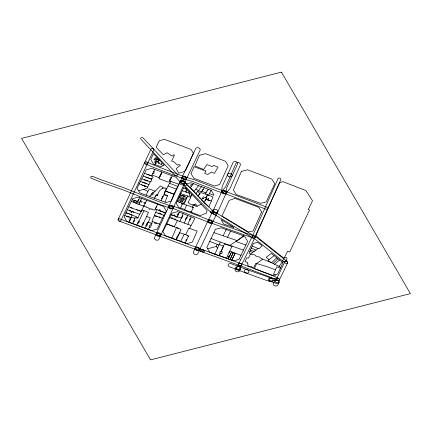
<?xml version="1.0" encoding="UTF-8"?>
<svg xmlns="http://www.w3.org/2000/svg" width="432" height="432" viewBox="0 0 432 432"><rect width="100%" height="100%" fill="white"/><g stroke="black" fill="none" stroke-linecap="round" stroke-linejoin="round"><path stroke-width="0.65" d="M221.778 191.776L222.086 186.727L233.118 162.459A2.36 1.755 14.1 0 1 236.066 161.66A2.36 1.755 14.1 0 1 237.53 164.068L226.616 188.077L226.433 192.397M135.643 201.015L133.909 200.615L134.249 200.124L137.225 201.587L136.555 202.997L136.906 203.44L131.301 201.355L125.944 212.782L124.146 216.783L126.441 220.871L127.343 221.589L151.654 230.612L157.243 229.073L162.319 218.284L166.369 211.064L163.62 206.437L138.078 197.143L132.689 198.607L131.301 201.355M146.75 174.247L150.266 175.657L150.417 175.252L144.553 173.34L136.971 188.444L140.071 192.985L166.05 202.516L171.148 201.08L173.864 194.179L180.079 181.931L175.9 177.163L151.886 168.377L146.119 169.76L144.553 173.34M175.9 219.807L175.964 219.343L174.571 218.884L174.42 219.305L177.422 220.606L174.231 226.719L166.801 223.933L162.875 231.449L165.456 235.748L187.04 243.61L192.326 242.12L197.149 231.044L188.811 228.118L185.706 234.7L179.626 232.686L176.348 239.711L177.023 238.086L176.51 237.908L177.617 235.764L178.173 235.931L181.057 229.387L166.801 223.933L171.882 213.241L177.341 211.653L179.42 212.155L194.864 218.344L189.643 228.323M194.843 205.697L195.145 205.119L193.207 204.331L192.942 204.962L189.329 203.78L188.86 203.488L189.032 202.986L188.104 202.495L190.431 198.05L190.129 197.867L190.782 196.522L189.167 194.945L189.896 193.482L189.065 193.174L189.173 192.645L188.465 191.975L189.281 191.63L207.155 210.551L206.302 213.203L200.189 215.584L191.101 212.285L193.266 207.549L193.25 207.198L192.445 206.933L193.255 205.108L196.582 206.453L201.177 204.179M145.892 186.284L141.664 184.869L144.515 185.998L144.758 186.478L144.828 185.998L147.712 187.105L150.439 181.273L151.049 181.489L151.664 180.063L151.119 179.809L151.681 178.411L152.318 178.6L152.96 177.255L152.615 176.423L150.32 175.543M145.595 176.98L151.443 179.086L143.267 176.045M157.475 194.589L157.901 194.762L157.507 195.777L156.238 195.307L155.817 196.349L155.023 196.069L155.682 196.117L156.379 194.627L157.307 194.962L159.397 190.949L163.031 187.634L160.477 185.922L155.137 191.176L149.191 188.914L146.075 195.07M171.466 218.16L171.585 217.674L173.054 218.257L172.827 218.695L169.906 217.566M190.949 225.455L187.871 224.354L189.81 219.694L190.318 219.812L190.739 218.635L190.134 218.36L189.691 219.969M201.593 199.53L201.458 200.054L204.233 202.921L208.84 206.993L213.008 196.987L208.186 195.059L207.257 195.361L206.48 197.073L206.869 197.737L206.264 199.136L205.972 199.028L206.28 198.05L203.488 196.814L201.593 199.53L200.243 198.607L190.366 187.58L189.756 187.542L186.311 184.032L191.02 182.747L211.367 190.474L213.98 194.848L213.737 195.323L209.444 193.547L208.602 195.226L200.81 192.488L198.002 196.15L199.838 193.45L197.764 191.403M205.524 194.006L205.848 192.856L206.183 192.937L206.96 191.527L206.631 191.425L207.085 190.415L207.479 190.598L208.251 189.265M191.311 211.831L190.512 211.648L190.442 211.945L185.166 210.049L184.783 209.444L178.724 207.549L176.218 203.299L177.169 201.404L181.553 203.008L181.337 203.758L182.272 204.109L182.704 203.801L187.04 205.173L193.266 207.549M162.319 218.284L159.116 216.832L159.003 217.102L154.894 215.735L154.791 216.038L154.289 215.838L153.533 217.415L151.929 221.308L159.624 224.089M134.228 220.072L134.633 220.228L133.958 221.881L133.099 221.729L135.259 217.604L137.651 218.371L139.855 213.77L140.135 213.883L143.743 206.188L143.602 205.686L144.315 205.983L144.261 206.318L146.48 207.133L146.599 206.858L146.804 207.301L149.105 208.148L148.927 209.072L149.796 209.353L149.969 208.629L151.702 209.245L151.918 208.802L152.042 209.282L154.051 210.136L154.305 209.698L154.894 209.952L155.299 208.98L165.272 212.825L162.232 211.658L160.272 211.437L159.797 210.946L160.321 210.038L159.246 209.671L158.873 210.395M129.222 210.47L129.308 210.19L130.783 210.735L130.594 211.21L127.397 209.731M172.206 175.846L170.581 179.339L169.997 179.134L169.474 180.085L170.003 180.344L169.825 180.981L170.964 181.456L170.748 182.137L170.316 181.98L168.064 185.971L161.147 200.696M141.561 198.434L139.412 203.029L139.158 204.498L137.813 204.428L138.04 203.926L134.152 202.419L134.53 201.695L133.488 201.328L133.207 202.046M207.047 199.422L207.549 199.676L208.235 198.326L208.672 198.499L208.116 199.838L209.331 200.27L209.245 200.534L207.668 200.146L206.264 199.136M179.815 221.465L183.125 213.678M136.771 201.431L137.014 200.702L138.197 201.042L139.622 197.77M146.804 183.735L142.933 182.088L142.727 182.466L148.991 184.577M147.895 181.089L144.18 179.906L144.347 179.566L147.766 180.743L150.196 181.991M129.119 222.259L129.692 220.925L129.26 220.73L129.805 219.483L130.27 219.667L131.225 217.231L135.065 218.236M207.317 194.713L206.48 197.073L205.076 197.521M183.611 199.217L183.832 198.607L181.683 198.126L181.343 199.022L183.092 199.298L183.233 198.958L185.911 200.005L187.704 195.998L190.48 197.24L191.916 194.26L190.782 196.522M129.692 220.925L130.993 218.9L130.675 218.727M143.581 222.939L143.948 223.02L143.219 224.629L142.295 224.311L143.062 222.739L143.581 222.939L146.61 216.454L150.304 217.804L148.333 222.08L145.714 225.574L146.216 225.823L145.152 228.247M193.46 183.665L190.366 187.58M177.422 220.606L184.361 223.096L186.181 218.576L186.602 218.797L187.191 217.393L186.489 217.156L185.42 219.348L185.798 219.456M205.745 199.654L205.378 199.444L204.973 200.394L205.438 200.605L205.972 199.028M158.447 213.381L158.571 213.046L159.44 213.127L161.449 214.078L161.276 214.434L155.687 212.36L154.192 215.644L156.249 216.259L156.352 215.978L157.642 216.632M137.959 217.733L136.156 217.015L136.323 216.599L132.208 215.163L132.322 214.898L125.944 212.782L131.852 214.963L131.171 217.085L129.535 218.063L130.793 218.446M132.305 211.637L132.408 211.367L133.747 211.907L133.547 212.301L131.63 211.345L131.031 212.409L131.695 212.603L132.154 211.572M182.066 177.185L180.479 181.283M186.554 178.621L184.945 182.763A2.36 1.755 14.1 0 1 181.03 183.071A2.36 1.755 14.1 0 1 182.164 180.236A2.36 1.755 14.1 0 1 184.945 182.763M178.594 201.928L180.074 202.462M137.846 223.425L138.1 222.766L138.704 222.988L139.369 221.427L138.548 220.984L137.009 225.148M186.845 239.674L186.257 239.447L185.944 240.775L186.23 240.872L188.606 235.829L185.706 234.7M185.911 200.005L184.642 202.63L180.317 201.285L180.63 200.632L182.536 201.193L182.255 201.739M155.137 191.176L153.49 192.699L152.75 192.456L152.204 193.601L151.556 193.342L150.941 195.156L149.629 196.506M204.233 202.921L205.195 200.497M181.375 218.009L175.759 216.437L175.597 216.837L177.061 217.355L179.42 212.155M154.235 198.234L154.699 197.084L155.191 197.213L155.574 196.317M177.169 201.404L182.034 190.798L189.065 193.174M190.48 218.538L191.122 216.95M180.657 208.057L182.272 204.109M241.072 255.312L235.165 253.195L231.833 260.199L219.343 255.566L220.207 253.195L219.872 253.001L220.082 251.413L220.952 251.716L223.479 246.116L219.116 244.528L214.904 254.21L209.741 252.239L206.836 247.466L215.411 229.338L221.195 227.788L244.588 236.18L247.617 241.31L239.009 259.459L233.485 260.852L231.833 260.199L232.659 257.785L232.913 257.893L235.03 253.514L231.568 251.937L228.258 258.941L229.009 257.245L228.371 257.002L228.49 256.489L229.268 256.754L230.828 253.298L228.949 252.666L227.707 255.339L227.642 255.771L228.188 255.971L227.977 256.543L227.372 256.381L226.411 258.25M280.492 268.175L276.831 266.803L273.532 274.282L275.724 275.017L277.657 273.958L282.987 262.742L271.323 253.379L266.139 257.337L269.055 259.648L274.039 255.739M184.783 209.444L186.527 205.249M258.017 248.465L250.889 253.838L249.01 253.093L253.357 243.459L257.742 242.347L262.159 245.749L259.243 248.611L258.017 248.465L252.218 246.073M156.303 233.766L154.548 237.632A2.36 1.755 14.1 0 0 156.022 240.041A2.36 1.755 14.1 0 0 158.965 239.231L160.753 235.283M171.882 238.021L176.472 227.534L178.81 228.436M179.847 182.336L156.319 233.717M165.029 202.176L167.535 195.55L164.155 194.303M151.556 175.975L154.683 169.382M184.642 202.63L184.097 203.899L181.553 203.008M208.019 220.801L195.242 247.93M212.463 222.345L197.861 253.579A2.36 1.755 14.1 0 1 194.94 254.421A2.36 1.755 14.1 0 1 193.423 252.023L195.226 247.963M194.389 204.811L195.221 203.866L197.3 206.075M252.266 236.547L278.003 178.686A1.496 1.112 14.1 0 1 279.866 178.173A1.496 1.112 14.1 0 1 280.8 179.701L255.08 237.535M213.3 210.368L221.897 191.29M217.733 211.928A2.36 1.755 14.1 0 0 215.023 209.358A2.36 1.755 14.1 0 0 213.797 212.161A2.36 1.755 14.1 0 0 217.733 211.928L226.314 192.883M182.423 190.723C184.529 183.298 185.468 188.347 189.281 191.63M146.61 216.454L148.451 212.285L141.955 209.93L141.718 210.443M158.058 235.543L119.038 220.984A1.496 1.112 14.1 0 1 118.12 219.456L150.984 149.04A1.496 1.112 14.1 0 1 152.852 148.538A1.496 1.112 14.1 0 1 153.776 150.066L147.62 163.247M156.638 206.199L155.385 209.018L157.583 204.196M144.045 205.88L146.729 200.27M154.57 222.264L154.283 222.912L155.509 223.382L156.665 223.7L156.929 223.117M173.221 207.932L170.116 214.817M129.087 216.842L128.093 217.058L126.565 216.475L126.841 216.005L130.437 217.285M173.216 207.938A2.36 1.755 14.1 0 0 170.537 205.346A2.36 1.755 14.1 0 0 169.268 208.132A2.36 1.755 14.1 0 0 173.216 207.938L184.291 183.865A2.36 1.755 14.1 0 0 181.931 181.31A2.36 1.755 14.1 0 0 179.939 183.589A2.36 1.755 14.1 0 0 183.692 184.55A6.572 4.892 14.1 0 0 184.853 182.957M207.56 248.789L216.189 246.478L217.166 244.334L218.911 245.009L220.325 242.06L243.54 250.106M228.949 252.666L232.157 246.035M170.116 214.823L160.731 235.332A2.36 1.755 14.1 0 1 156.784 235.51A2.36 1.755 14.1 0 1 158.069 232.729A2.36 1.755 14.1 0 1 160.731 235.332M131.117 198.731L147.614 163.253M148.354 229.376L149.488 226.989L149.078 226.854L149.801 225.142L150.271 225.315L151.205 223.328L148.333 222.08M170.581 179.339L169.333 181.888L168.134 182.039L159.478 178.826L159.619 178.454L158.873 178.151L161.843 171.877L161.066 173.529L161.665 173.772L161.271 174.593L160.591 174.528L160.072 175.635L160.618 175.802L160.331 176.661L159.651 176.521M186.959 217.312L187.753 215.617M132.592 223.555L133.396 221.837M131.117 198.742L120.922 220.466A1.496 1.112 14.1 0 1 119.059 220.99M236.018 267.376L235.138 269.228A2.36 1.755 14.1 0 0 236.579 271.647A2.36 1.755 14.1 0 0 239.539 270.864L240.413 269.012A2.36 1.755 14.1 0 0 237.767 266.404A2.36 1.755 14.1 0 0 236.461 269.174A2.36 1.755 14.1 0 0 240.419 269.012M287.62 262.813L278.321 282.166A1.496 1.112 14.1 0 1 276.464 282.685A1.496 1.112 14.1 0 1 275.519 281.162L284.834 261.776A1.496 1.112 14.1 0 1 286.886 261.355A1.496 1.112 14.1 0 1 287.447 263.056A1.496 1.112 14.1 0 1 285.25 263.029L254.648 238.783L253.012 237.973M144.045 210.6L138.947 221.173M182.115 177.077L195.664 148.667A2.36 1.755 14.1 0 1 198.612 147.868A2.36 1.755 14.1 0 1 200.075 150.282L186.505 178.729A2.36 1.755 14.1 0 1 182.547 178.87A2.36 1.755 14.1 0 1 183.881 176.11A2.36 1.755 14.1 0 1 186.505 178.729M238.675 263.963L240.754 259.643M152.491 221.513L151.648 223.231L151.978 223.328L151.519 224.894L150.19 227.551L149.369 227.243M180.706 241.375L184.237 234.214M223.15 235.802L226.265 229.478M238.675 263.952L236.828 267.662A1.496 1.112 14.1 0 0 237.713 269.201A1.496 1.112 14.1 0 0 239.603 268.731L255.042 237.6M240.759 259.637L252.304 236.477M155.687 212.36L156.973 209.79M209.444 193.547L211.048 190.361M213.338 210.298L208.057 220.72M217.701 212.004L212.425 222.426A2.36 1.755 14.1 0 1 208.451 222.518A2.36 1.755 14.1 0 1 209.849 219.78A2.36 1.755 14.1 0 1 212.425 222.426M141.523 226.811L142.722 224.478M184.675 196.592L184.982 195.993L184.545 195.804L184.41 196.117L183.281 195.637L183.011 196.252L187.099 197.478M213.975 232.621L227.459 237.298L230.645 231.169M138.197 201.042L137.543 202.289L139.412 203.029M279.094 282.539L277.733 285.115A2.36 1.755 14.1 0 1 274.725 285.817A2.36 1.755 14.1 0 1 273.386 283.376L274.747 280.795A2.36 1.755 14.1 0 1 277.673 280.066A2.36 1.755 14.1 0 1 279.148 282.42A2.36 1.755 14.1 0 1 276.323 283.322L270.221 281.426M185.447 191.84L186.521 189.826L185.441 188.66L183.67 188.087M185.236 243.054L186.23 240.872M147.712 187.105L146.993 188.374L138.661 190.755M136.512 209.585L141.275 211.415L130.54 207.63L132.181 207.97M186.457 192.213L187.191 190.372L186.521 189.826M193.849 191.365L195.745 189.135L201.166 191.932L204.266 187.78M275.395 269.773L266.814 266.571L255.814 263.304L253.811 267.311L252.639 267.386L251.699 266.652L249.442 266.371L247.531 265.286L248.135 264.055L247.142 263.417L247.531 262.445L245.063 261.576L246.915 257.683L248.33 258.25L250.376 254.162L252.504 254.869L253.757 254.497L255.371 255.226L255.82 256.057L259.988 257.224L260.167 257.855L262.688 259.13L270.027 262.035L279.023 266.344L282.28 262.062M201.474 186.71L195.917 193.649M147.938 222.286L146.572 224.019L147.463 224.343L146.707 225.979L146.216 225.823M195.745 189.135L198.596 185.711M222.118 190.944L225.666 186.759L235.915 163.528A2.36 1.755 14.1 0 1 238.831 162.67A2.36 1.755 14.1 0 1 240.359 165.062L230.035 188.471L226.093 193.228M273.127 263.515L278.014 258.714M276.761 257.764L271.598 262.786L267.899 260.669L269.055 259.648M154.759 164.462L161.006 166.768L162.335 166.093L161.881 165.559L162.713 165.121L163.199 165.656L164.214 165.143L153.468 153.635L150.736 159.457L153.43 163.971L154.759 164.462L159.457 160.051M274.682 264.265L279.504 259.978M185.441 188.66L186.068 188.136L185.209 188.584M245.851 245.03L235.948 241.52L243.815 235.926L235.948 241.52L229.9 245.192M262.688 259.13L256.743 263.471L254.372 268.531L272.187 275.341L275.724 275.017M178.691 213.781L177.055 214.24L177.606 215.168L178.124 215.05M174.647 215.957L175.171 215.822L174.555 214.834L172.973 215.352L171.137 214.709L175.759 216.437M171.337 208.273L172.503 208.192L204.941 220.822L253.303 238.091M278.251 280.519L271.134 280.903A1.496 1.112 14.1 0 1 269.379 279.86A1.496 1.112 14.1 0 1 270.497 278.635L277.738 278.246A1.496 1.112 14.1 0 1 279.455 279.693A1.496 1.112 14.1 0 1 277.349 280.325L271.971 277.738L239.549 265.486M271.318 278.089L247.347 269.735M270.313 281.453L265.718 280.152L245.878 272.954M224.424 191.02L219.008 189.443L194.373 179.744L184.648 176.845M223.787 193.153L218.03 191.462L193.417 181.775L183.973 178.961M138.926 199.373L138.499 200.345M162.502 188.114L163.35 188.363L163.561 187.85L164.565 188.244L164.732 187.85L166.336 188.411L164.203 192.818L164.759 193.039M254.043 235.991L210.697 220.552M271.409 278.116L277.517 280.012M158.906 233.474L202.327 249.55A1.496 1.112 14.1 0 1 203.191 251.095A1.496 1.112 14.1 0 1 201.29 251.548L158.144 235.57M140.33 181.402L142.857 182.223M171.056 178.319L170.446 178.124L170.986 177.093L171.499 177.374M202.43 198.477L203.402 198.796L203.548 198.515L202.754 198.131M140.022 201.722L141.718 202.284L142.106 201.355L140.481 200.74M163.928 194.805L167.368 195.939M170.591 208.175L161.946 205.281L123.331 189.961L99.846 181.678L91.654 178.384A1.496 1.112 14.1 0 1 90.812 176.834A1.496 1.112 14.1 0 1 92.718 176.391L100.786 179.642L124.34 187.952L162.934 203.267L171.428 206.102A1.496 1.112 14.1 0 1 172.19 207.938A1.496 1.112 14.1 0 1 169.776 207.619A1.496 1.112 14.1 0 1 170.678 206.005L173.119 206.032L210.713 220.558M145.13 203.44L143.84 202.997L144.164 202.16L145.562 202.667M227.459 237.298L237.157 240.629M231.784 246.429L224.516 243.923L221.179 251.213L222.377 251.786L221.735 253.546L220.385 252.974L219.208 255.928L214.904 254.21M152.588 192.796L153.479 193.595L153.187 194.265L152.485 194.162L152.123 195.016L150.919 194.897M139.158 204.498L143.5 206.021M159.095 177.682L152.064 175.03M139.628 214.245L133.661 212.09M170.964 181.456L178.686 184.199M184.361 223.096L187.871 224.354M240.521 263.461L203.504 249.971A4.822 3.591 14.1 0 0 201.695 249.415A1.496 1.112 14.1 0 0 200.405 250.047A1.496 1.112 14.1 0 0 200.853 251.3A4.822 3.591 14.1 0 0 202.581 252.007L239.603 265.507M177.827 200.075L180.473 201.037M163.139 196.538L162.545 196.322L162.205 196.992L162.54 197.084L161.536 198.704L161.935 198.882M158.998 233.507L119.999 218.954A1.496 1.112 14.1 0 0 118.12 219.456M152.75 173.426L153.419 173.675L153.9 173.227L154.354 171.65L153.754 171.385M159.003 217.102L160.294 217.577M182.45 215.676L182.785 215.8L181.904 218.009L181.478 217.82M147.739 191.241L143.554 189.356M161.276 214.434L164.074 215.471M169.582 183.303L177.595 186.3M247.379 269.752L231.217 263.72A2.36 1.755 14.1 0 0 228.263 264.508A2.36 1.755 14.1 0 0 229.711 266.922L245.846 272.943M184.799 176.893L154.786 165.51L146.68 162.011M183.827 178.913L153.781 167.519L145.53 163.96M180.878 193.644L187.704 195.998M250.409 250.058L254.232 251.494M155.747 163.571L154.753 162.459L155.774 162.216L154.818 161.833L155.061 161.303L155.223 161.006L157.129 161.806L157.367 161.282L155.876 160.72L156.416 159.586L157.405 159.986L156.4 158.96L155.255 158.512L155.639 157.723L156.821 158.182L158.981 160.499M179.653 196.214L186.511 198.806M249.874 251.348L252.725 252.423M128.828 206.701L130.68 207.403M178.502 198.779L185.215 201.328M172.827 218.695L174.42 219.305M210.962 238.491L220.325 242.06M168.064 185.971L176.305 189.146M205.951 192.883L201.803 191.268L203.332 189.151M229.678 251.057L235.165 253.195M240.581 263.482L273.019 275.746L278.64 278.44M209.731 241.391L217.166 244.334M209.331 200.27L211.513 201.134M124.767 215.482L126.7 216.254M224.64 191.095L266.76 207.149A1.496 1.112 14.1 0 1 267.624 208.688A1.496 1.112 14.1 0 1 265.729 209.147L223.571 193.077M130.653 211.043L131.576 211.415M139.05 183.794L141.664 184.869M132.165 199.67L133.99 200.426M141.917 178.772L144.245 179.798M251.262 248.022L256.052 250.177M215.206 212.22L212.798 211.086A1.496 1.112 14.1 0 0 210.692 211.847A1.496 1.112 14.1 0 0 212.738 213.133A1.496 1.112 14.1 0 0 213.17 211.318L183.838 181.413A1.496 1.112 14.1 0 0 181.759 181.062A1.496 1.112 14.1 0 0 181.591 182.633L211.162 212.749M211.534 212.981L213.943 214.121M254.335 236.104L256.468 237.2L287.21 261.554M254.486 236.191L215.444 212.355M252.855 237.892L213.705 213.986M192.494 184.923L191.722 184.442L190.539 184.988L191.349 186.289M279.023 266.344L280.822 267.462M187.126 235.472L188.363 236.461M216.189 246.478L217.615 248.049M179.739 182.828A6.572 4.892 14.1 0 1 180.576 181.089M205.627 170.986L204.757 173.464L207.841 174.42L211.329 172.136L214.477 173.345L217.96 167.114L213.489 165.364L212.387 166.612L206.912 164.581L203.629 169.463L194.864 165.985L199.503 155.228L205.54 153.7L225.542 161.298L228.172 165.85L219.629 184.523L214.493 186.019L193.838 178.313L191.03 173.605L193.952 166.703L205.627 170.986M232.384 254.275L230.094 259.627L233.356 252.628L232.384 254.275M241.375 171.38L233.372 189.945L236.142 194.503L260.62 203.337L266.215 201.906L274.801 183.767L271.777 179.053L247.579 169.787L241.375 171.38M261.614 211.993L253.076 231.017L248.33 231.914L221.929 216.016L229.246 200.356L235.013 198.364L258.817 207.344L261.614 211.993M154.408 158.9L154.057 159.673L155.11 160.072L155.461 159.3L154.408 158.9M193.417 153.344L185.792 170.084L184.437 171.52L178.762 173.221L176.175 168.561L180.436 165.224L178.627 164.522L177.584 165.208L173.518 161.449L171.596 161.082L174.463 155.088L173.923 154.715L172.109 156.119L167.135 152.75L163.355 154.775L156.114 147.28L159.376 140.562L164.608 139.39L191.014 149.445L193.417 153.344M277.652 187.115L255.631 235.321L259.168 238.664L283.97 258.277L287.674 251.132L289.753 251.905L309.539 210.033L308.243 209.574L312.509 200.761L305.894 190.561L283.009 181.694L279.736 182.558L277.652 187.115M158.663 162.778L158.323 163.474L159.835 163.642L158.371 161.73L157.999 162.081L158.663 162.778M284.17 257.866L282.857 260.161A1.496 1.112 14.1 0 0 283.657 261.716A1.496 1.112 14.1 0 0 285.579 261.317L286.897 259.022A1.496 1.112 14.1 0 0 286.097 257.467A1.496 1.112 14.1 0 0 284.17 257.866M161.401 163.712L160.558 164.144L161.044 164.657L161.887 164.241L161.401 163.712M281.453 72.133L21.6 138.386L150.547 359.867L410.4 293.614L281.453 72.133M183.146 195.901L180.182 194.897L183.146 195.901M167.319 191.732L165.634 191.203L173.864 194.179L167.319 191.732M233.626 227.356L223.565 224.003L221.119 219.575L233.626 227.356M181.537 198.391L179.026 197.473L181.537 198.391M153.527 148.97L143.273 138.121A1.496 1.112 14.1 0 0 141.199 137.727A1.496 1.112 14.1 0 0 140.978 139.288L174.857 175.268A1.496 1.112 14.1 0 0 176.926 175.673A1.496 1.112 14.1 0 0 177.158 174.112L153.527 148.97M252.704 237.784A1.496 1.112 14.1 0 0 255.118 237.411A1.496 1.112 14.1 0 0 253.195 235.921A1.496 1.112 14.1 0 0 252.704 237.784M144.995 163.604A1.496 1.112 14.1 0 0 147.501 163.501A1.496 1.112 14.1 0 0 145.822 161.849A1.496 1.112 14.1 0 0 144.995 163.604M183.195 178.519A1.496 1.112 14.1 0 0 185.701 178.427A1.496 1.112 14.1 0 0 184.037 176.769A1.496 1.112 14.1 0 0 183.195 178.519M269.244 280.913A2.36 1.755 14.1 0 0 273.089 280.4A2.36 1.755 14.1 0 0 270.113 277.997A2.36 1.755 14.1 0 0 269.244 280.913M213.359 213.678A1.496 1.112 14.1 0 0 215.903 213.797A1.496 1.112 14.1 0 0 214.456 212.031A1.496 1.112 14.1 0 0 213.359 213.678M201.944 251.624A1.496 1.112 14.1 0 0 204.439 251.489A1.496 1.112 14.1 0 0 202.732 249.853A1.496 1.112 14.1 0 0 201.944 251.624M196.258 249.394A1.496 1.112 14.1 0 0 198.779 249.372A1.496 1.112 14.1 0 0 197.181 247.676A1.496 1.112 14.1 0 0 196.258 249.394M195.588 249.728A2.36 1.755 14.1 0 0 199.573 249.696A2.36 1.755 14.1 0 0 197.057 247.018A2.36 1.755 14.1 0 0 195.588 249.728M183.973 185.015A1.496 1.112 14.1 0 0 186.521 185.193A1.496 1.112 14.1 0 0 185.139 183.406A1.496 1.112 14.1 0 0 183.973 185.015M209.137 222.199A1.496 1.112 14.1 0 0 211.637 222.086A1.496 1.112 14.1 0 0 209.952 220.439A1.496 1.112 14.1 0 0 209.137 222.199M244.852 272.317A2.36 1.755 14.1 0 0 248.81 272.171A2.36 1.755 14.1 0 0 246.181 269.552A2.36 1.755 14.1 0 0 244.852 272.317M238.966 265.118A1.496 1.112 14.1 0 0 241.466 264.989A1.496 1.112 14.1 0 0 239.76 263.347A1.496 1.112 14.1 0 0 238.966 265.118M223.106 192.807A1.496 1.112 14.1 0 0 225.542 192.488A1.496 1.112 14.1 0 0 223.663 190.966A1.496 1.112 14.1 0 0 223.106 192.807M222.215 192.915A2.36 1.755 14.1 0 0 226.222 193.05A2.36 1.755 14.1 0 0 223.879 190.291A2.36 1.755 14.1 0 0 222.215 192.915M157.421 235.148A1.496 1.112 14.1 0 0 159.921 235.035A1.496 1.112 14.1 0 0 158.236 233.388A1.496 1.112 14.1 0 0 157.421 235.148M228.091 176.094A2.36 1.755 14.1 0 0 232.043 175.91A2.36 1.755 14.1 0 0 229.381 173.313A2.36 1.755 14.1 0 0 228.091 176.094"/></g></svg>
